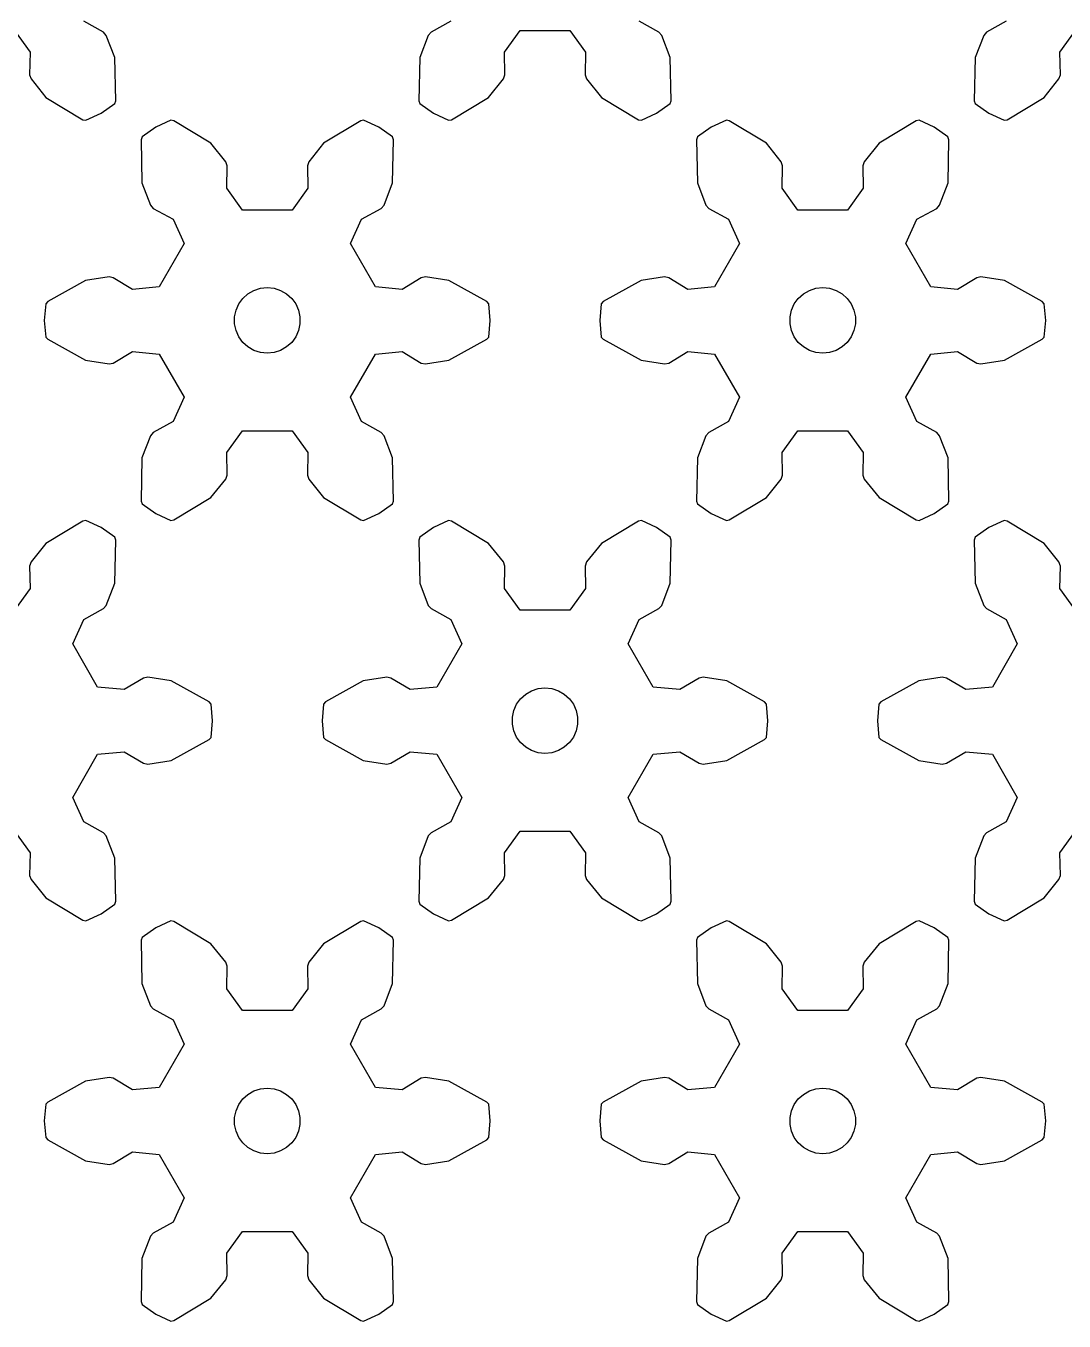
# Model space of a CAD drawing. Extents: x 0 to 198, y 0 to 238.
# Drawn here: x 49.9 to 97.3, y 0 to 59.2 of the extents above; entities that cross this region are included whole.
import ezdxf

# ---------------------------------------------------------------- set-up
doc = ezdxf.new("R2010")
doc.units = 0

msp = doc.modelspace()

# ---------------------------------------------------------------- linework, layer by layer
for p, q in [((53.449, 58.891), (52.549, 59.387)), ((69.31, 59.387), (68.411, 58.891)), ((78.82, 58.891), (77.921, 59.387)), ((94.682, 59.387), (93.782, 58.891)), ((49.382, 58.967), (50.095, 57.97)), ((53.577, 58.744), (53.449, 58.891)), ((53.968, 57.731), (53.577, 58.744)), ((68.282, 58.744), (67.891, 57.731)), ((68.411, 58.891), (68.282, 58.744)), ((71.765, 57.97), (72.477, 58.967)), ((72.477, 58.967), (74.754, 58.967)), ((74.754, 58.967), (75.466, 57.97)), ((78.949, 58.744), (78.82, 58.891)), ((79.34, 57.731), (78.949, 58.744)), ((93.654, 58.744), (93.263, 57.731)), ((93.782, 58.891), (93.654, 58.744)), ((97.136, 57.97), (97.849, 58.967)), ((50.095, 57.97), (50.075, 56.943)), ((54.007, 55.756), (53.968, 57.731)), ((67.891, 57.731), (67.852, 55.756)), ((71.785, 56.943), (71.765, 57.97)), ((75.466, 57.97), (75.446, 56.943)), ((79.379, 55.756), (79.34, 57.731)), ((93.263, 57.731), (93.224, 55.756)), ((97.156, 56.943), (97.136, 57.97)), ((50.075, 56.943), (50.138, 56.758)), ((71.721, 56.758), (71.785, 56.943)), ((75.446, 56.943), (75.51, 56.758)), ((97.093, 56.758), (97.156, 56.943)), ((50.138, 56.758), (50.819, 55.913)), ((71.04, 55.913), (71.721, 56.758)), ((75.51, 56.758), (76.191, 55.913)), ((96.412, 55.913), (97.093, 56.758)), ((50.819, 55.913), (52.51, 54.892)), ((53.337, 55.189), (53.963, 55.628)), ((53.963, 55.628), (54.007, 55.756)), ((67.852, 55.756), (67.896, 55.628)), ((67.896, 55.628), (68.523, 55.189)), ((69.349, 54.892), (71.04, 55.913)), ((76.191, 55.913), (77.882, 54.892)), ((78.708, 55.189), (79.335, 55.628)), ((79.335, 55.628), (79.379, 55.756)), ((93.224, 55.756), (93.268, 55.628)), ((93.268, 55.628), (93.894, 55.189)), ((94.721, 54.892), (96.412, 55.913)), ((52.644, 54.866), (53.337, 55.189)), ((68.523, 55.189), (69.215, 54.866)), ((78.016, 54.866), (78.708, 55.189)), ((93.894, 55.189), (94.587, 54.866)), ((52.51, 54.892), (52.644, 54.866)), ((55.837, 54.543), (55.21, 54.104)), ((56.529, 54.866), (55.837, 54.543)), ((56.663, 54.84), (56.529, 54.866)), ((58.354, 53.819), (56.663, 54.84)), ((65.196, 54.84), (63.505, 53.819)), ((65.33, 54.866), (65.196, 54.84)), ((66.023, 54.543), (65.33, 54.866)), ((66.649, 54.104), (66.023, 54.543)), ((69.215, 54.866), (69.349, 54.892)), ((77.882, 54.892), (78.016, 54.866)), ((81.208, 54.543), (80.582, 54.104)), ((81.901, 54.866), (81.208, 54.543)), ((82.035, 54.84), (81.901, 54.866)), ((83.726, 53.819), (82.035, 54.84)), ((90.568, 54.84), (88.877, 53.819)), ((90.702, 54.866), (90.568, 54.84)), ((91.394, 54.543), (90.702, 54.866)), ((92.021, 54.104), (91.394, 54.543)), ((94.587, 54.866), (94.721, 54.892)), ((55.21, 54.104), (55.166, 53.976)), ((55.166, 53.976), (55.205, 52.001)), ((66.693, 53.976), (66.649, 54.104)), ((66.654, 52.001), (66.693, 53.976)), ((80.582, 54.104), (80.538, 53.976)), ((80.538, 53.976), (80.577, 52.001)), ((92.065, 53.976), (92.021, 54.104)), ((92.026, 52.001), (92.065, 53.976)), ((59.035, 52.974), (58.354, 53.819)), ((63.505, 53.819), (62.824, 52.974)), ((84.407, 52.974), (83.726, 53.819)), ((88.877, 53.819), (88.196, 52.974)), ((59.099, 52.789), (59.035, 52.974)), ((59.079, 51.762), (59.099, 52.789)), ((62.824, 52.974), (62.76, 52.789)), ((62.76, 52.789), (62.781, 51.762)), ((84.471, 52.789), (84.407, 52.974)), ((84.45, 51.762), (84.471, 52.789)), ((88.196, 52.974), (88.132, 52.789)), ((88.132, 52.789), (88.152, 51.762)), ((55.205, 52.001), (55.596, 50.988)), ((59.791, 50.765), (59.079, 51.762)), ((62.781, 51.762), (62.068, 50.765)), ((66.263, 50.988), (66.654, 52.001)), ((80.577, 52.001), (80.968, 50.988)), ((85.163, 50.765), (84.45, 51.762)), ((88.152, 51.762), (87.44, 50.765)), ((91.635, 50.988), (92.026, 52.001)), ((55.596, 50.988), (55.725, 50.841)), ((66.135, 50.841), (66.263, 50.988)), ((80.968, 50.988), (81.096, 50.841)), ((91.506, 50.841), (91.635, 50.988)), ((55.725, 50.841), (56.624, 50.345)), ((56.624, 50.345), (57.132, 49.229)), ((62.068, 50.765), (59.791, 50.765)), ((64.728, 49.229), (65.235, 50.345)), ((65.235, 50.345), (66.135, 50.841)), ((81.096, 50.841), (81.996, 50.345)), ((81.996, 50.345), (82.503, 49.229)), ((87.44, 50.765), (85.163, 50.765)), ((90.099, 49.229), (90.607, 50.345)), ((90.607, 50.345), (91.506, 50.841)), ((57.132, 49.229), (55.993, 47.257)), ((65.866, 47.257), (64.728, 49.229)), ((82.503, 49.229), (81.365, 47.257)), ((91.238, 47.257), (90.099, 49.229)), ((52.629, 47.54), (50.9, 46.586)), ((53.702, 47.707), (52.629, 47.54)), ((53.894, 47.67), (53.702, 47.707)), ((54.773, 47.139), (53.894, 47.67)), ((67.965, 47.67), (67.086, 47.139)), ((68.157, 47.707), (67.965, 47.67)), ((69.23, 47.54), (68.157, 47.707)), ((70.959, 46.586), (69.23, 47.54)), ((78.001, 47.54), (76.272, 46.586)), ((79.074, 47.707), (78.001, 47.54)), ((79.266, 47.67), (79.074, 47.707)), ((80.145, 47.139), (79.266, 47.67)), ((93.337, 47.67), (92.458, 47.139)), ((93.529, 47.707), (93.337, 47.67)), ((94.602, 47.54), (93.529, 47.707)), ((96.331, 46.586), (94.602, 47.54)), ((55.993, 47.257), (54.773, 47.139)), ((59.815, 46.725), (60.048, 46.935)), ((60.048, 46.935), (60.319, 47.092)), ((60.319, 47.092), (60.618, 47.189)), ((60.618, 47.189), (60.93, 47.222)), ((60.93, 47.222), (61.241, 47.189)), ((61.241, 47.189), (61.54, 47.092)), ((61.54, 47.092), (61.811, 46.935)), ((61.811, 46.935), (62.044, 46.725)), ((67.086, 47.139), (65.866, 47.257)), ((81.365, 47.257), (80.145, 47.139)), ((85.187, 46.725), (85.42, 46.935)), ((85.42, 46.935), (85.691, 47.092)), ((85.691, 47.092), (85.99, 47.189)), ((85.99, 47.189), (86.301, 47.222)), ((86.301, 47.222), (86.613, 47.189)), ((86.613, 47.189), (86.912, 47.092)), ((86.912, 47.092), (87.183, 46.935)), ((87.183, 46.935), (87.416, 46.725)), ((92.458, 47.139), (91.238, 47.257)), ((50.81, 46.483), (50.744, 45.722)), ((50.9, 46.586), (50.81, 46.483)), ((59.438, 45.878), (59.503, 46.185)), ((59.503, 46.185), (59.631, 46.472)), ((59.631, 46.472), (59.815, 46.725)), ((62.044, 46.725), (62.229, 46.472)), ((62.229, 46.472), (62.356, 46.185)), ((62.356, 46.185), (62.421, 45.878)), ((71.049, 46.483), (70.959, 46.586)), ((71.115, 45.722), (71.049, 46.483)), ((76.182, 46.483), (76.115, 45.722)), ((76.272, 46.586), (76.182, 46.483)), ((84.81, 45.878), (84.875, 46.185)), ((84.875, 46.185), (85.002, 46.472)), ((85.002, 46.472), (85.187, 46.725)), ((87.416, 46.725), (87.6, 46.472)), ((87.6, 46.472), (87.728, 46.185)), ((87.728, 46.185), (87.793, 45.878)), ((96.421, 46.483), (96.331, 46.586)), ((96.487, 45.722), (96.421, 46.483)), ((50.744, 45.722), (50.81, 44.96)), ((59.438, 45.565), (59.438, 45.878)), ((62.421, 45.878), (62.421, 45.565)), ((71.049, 44.96), (71.115, 45.722)), ((76.115, 45.722), (76.182, 44.96)), ((84.81, 45.565), (84.81, 45.878)), ((87.793, 45.878), (87.793, 45.565)), ((96.421, 44.96), (96.487, 45.722)), ((59.503, 45.258), (59.438, 45.565)), ((59.631, 44.972), (59.503, 45.258)), ((62.356, 45.258), (62.229, 44.972)), ((62.421, 45.565), (62.356, 45.258)), ((84.875, 45.258), (84.81, 45.565)), ((85.002, 44.972), (84.875, 45.258)), ((87.728, 45.258), (87.6, 44.972)), ((87.793, 45.565), (87.728, 45.258)), ((50.81, 44.96), (50.9, 44.858)), ((50.9, 44.858), (52.629, 43.903)), ((59.815, 44.718), (59.631, 44.972)), ((60.048, 44.508), (59.815, 44.718)), ((60.319, 44.351), (60.048, 44.508)), ((61.811, 44.508), (61.54, 44.351)), ((62.044, 44.718), (61.811, 44.508)), ((62.229, 44.972), (62.044, 44.718)), ((69.23, 43.903), (70.959, 44.858)), ((70.959, 44.858), (71.049, 44.96)), ((76.182, 44.96), (76.272, 44.858)), ((76.272, 44.858), (78.001, 43.903)), ((85.187, 44.718), (85.002, 44.972)), ((85.42, 44.508), (85.187, 44.718)), ((85.691, 44.351), (85.42, 44.508)), ((87.183, 44.508), (86.912, 44.351)), ((87.416, 44.718), (87.183, 44.508)), ((87.6, 44.972), (87.416, 44.718)), ((94.602, 43.903), (96.331, 44.858)), ((96.331, 44.858), (96.421, 44.96)), ((52.629, 43.903), (53.702, 43.736)), ((53.894, 43.774), (54.773, 44.304)), ((54.773, 44.304), (55.993, 44.186)), ((55.993, 44.186), (57.132, 42.214)), ((60.618, 44.254), (60.319, 44.351)), ((60.93, 44.222), (60.618, 44.254)), ((61.241, 44.254), (60.93, 44.222)), ((61.54, 44.351), (61.241, 44.254)), ((64.728, 42.214), (65.866, 44.186)), ((65.866, 44.186), (67.086, 44.304)), ((67.086, 44.304), (67.965, 43.774)), ((68.157, 43.736), (69.23, 43.903)), ((78.001, 43.903), (79.074, 43.736)), ((79.266, 43.774), (80.145, 44.304)), ((80.145, 44.304), (81.365, 44.186)), ((81.365, 44.186), (82.503, 42.214)), ((85.99, 44.254), (85.691, 44.351)), ((86.301, 44.222), (85.99, 44.254)), ((86.613, 44.254), (86.301, 44.222)), ((86.912, 44.351), (86.613, 44.254)), ((90.099, 42.214), (91.238, 44.186)), ((91.238, 44.186), (92.458, 44.304)), ((92.458, 44.304), (93.337, 43.774)), ((93.529, 43.736), (94.602, 43.903)), ((53.702, 43.736), (53.894, 43.774)), ((67.965, 43.774), (68.157, 43.736)), ((79.074, 43.736), (79.266, 43.774)), ((93.337, 43.774), (93.529, 43.736)), ((57.132, 42.214), (56.624, 41.099)), ((65.235, 41.099), (64.728, 42.214)), ((82.503, 42.214), (81.996, 41.099)), ((90.607, 41.099), (90.099, 42.214)), ((56.624, 41.099), (55.725, 40.602)), ((66.135, 40.602), (65.235, 41.099)), ((81.996, 41.099), (81.096, 40.602)), ((91.506, 40.602), (90.607, 41.099)), ((55.596, 40.455), (55.205, 39.443)), ((55.725, 40.602), (55.596, 40.455)), ((59.079, 39.681), (59.791, 40.679)), ((59.791, 40.679), (62.068, 40.679)), ((62.068, 40.679), (62.781, 39.681)), ((66.263, 40.455), (66.135, 40.602)), ((66.654, 39.443), (66.263, 40.455)), ((80.968, 40.455), (80.577, 39.443)), ((81.096, 40.602), (80.968, 40.455)), ((84.45, 39.681), (85.163, 40.679)), ((85.163, 40.679), (87.44, 40.679)), ((87.44, 40.679), (88.152, 39.681)), ((91.635, 40.455), (91.506, 40.602)), ((92.026, 39.443), (91.635, 40.455)), ((59.099, 38.654), (59.079, 39.681)), ((62.781, 39.681), (62.76, 38.654)), ((84.471, 38.654), (84.45, 39.681)), ((88.152, 39.681), (88.132, 38.654)), ((55.205, 39.443), (55.166, 37.468)), ((66.693, 37.468), (66.654, 39.443)), ((80.577, 39.443), (80.538, 37.468)), ((92.065, 37.468), (92.026, 39.443)), ((58.354, 37.624), (59.035, 38.469)), ((59.035, 38.469), (59.099, 38.654)), ((62.76, 38.654), (62.824, 38.469)), ((62.824, 38.469), (63.505, 37.624)), ((83.726, 37.624), (84.407, 38.469)), ((84.407, 38.469), (84.471, 38.654)), ((88.132, 38.654), (88.196, 38.469)), ((88.196, 38.469), (88.877, 37.624)), ((55.166, 37.468), (55.21, 37.339)), ((55.21, 37.339), (55.837, 36.9)), ((56.663, 36.604), (58.354, 37.624)), ((63.505, 37.624), (65.196, 36.604)), ((66.023, 36.9), (66.649, 37.339)), ((66.649, 37.339), (66.693, 37.468)), ((80.538, 37.468), (80.582, 37.339)), ((80.582, 37.339), (81.208, 36.9)), ((82.035, 36.604), (83.726, 37.624)), ((88.877, 37.624), (90.568, 36.604)), ((91.394, 36.9), (92.021, 37.339)), ((92.021, 37.339), (92.065, 37.468)), ((55.837, 36.9), (56.529, 36.577)), ((65.33, 36.577), (66.023, 36.9)), ((81.208, 36.9), (81.901, 36.577)), ((90.702, 36.577), (91.394, 36.9)), ((52.51, 36.551), (50.819, 35.53)), ((52.644, 36.577), (52.51, 36.551)), ((53.337, 36.254), (52.644, 36.577)), ((53.963, 35.816), (53.337, 36.254)), ((56.529, 36.577), (56.663, 36.604)), ((65.196, 36.604), (65.33, 36.577)), ((68.523, 36.254), (67.896, 35.816)), ((69.215, 36.577), (68.523, 36.254)), ((69.349, 36.551), (69.215, 36.577)), ((71.04, 35.53), (69.349, 36.551)), ((77.882, 36.551), (76.191, 35.53)), ((78.016, 36.577), (77.882, 36.551)), ((78.708, 36.254), (78.016, 36.577)), ((79.335, 35.816), (78.708, 36.254)), ((81.901, 36.577), (82.035, 36.604)), ((90.568, 36.604), (90.702, 36.577)), ((93.894, 36.254), (93.268, 35.816)), ((94.587, 36.577), (93.894, 36.254)), ((94.721, 36.551), (94.587, 36.577)), ((96.412, 35.53), (94.721, 36.551)), ((50.819, 35.53), (50.138, 34.685)), ((54.007, 35.687), (53.963, 35.816)), ((53.968, 33.712), (54.007, 35.687)), ((67.896, 35.816), (67.852, 35.687)), ((67.852, 35.687), (67.891, 33.712)), ((71.721, 34.685), (71.04, 35.53)), ((76.191, 35.53), (75.51, 34.685)), ((79.379, 35.687), (79.335, 35.816)), ((79.34, 33.712), (79.379, 35.687)), ((93.268, 35.816), (93.224, 35.687)), ((93.224, 35.687), (93.263, 33.712)), ((97.093, 34.685), (96.412, 35.53)), ((50.138, 34.685), (50.075, 34.5)), ((50.075, 34.5), (50.095, 33.473)), ((71.785, 34.5), (71.721, 34.685)), ((71.765, 33.473), (71.785, 34.5)), ((75.51, 34.685), (75.446, 34.5)), ((75.446, 34.5), (75.466, 33.473)), ((97.156, 34.5), (97.093, 34.685)), ((97.136, 33.473), (97.156, 34.5)), ((50.095, 33.473), (49.382, 32.476)), ((53.577, 32.7), (53.968, 33.712)), ((67.891, 33.712), (68.282, 32.7)), ((72.477, 32.476), (71.765, 33.473)), ((75.466, 33.473), (74.754, 32.476)), ((78.949, 32.7), (79.34, 33.712)), ((93.263, 33.712), (93.654, 32.7)), ((97.849, 32.476), (97.136, 33.473)), ((52.549, 32.056), (53.449, 32.552)), ((53.449, 32.552), (53.577, 32.7)), ((68.282, 32.7), (68.411, 32.552)), ((68.411, 32.552), (69.31, 32.056)), ((77.921, 32.056), (78.82, 32.552)), ((78.82, 32.552), (78.949, 32.7)), ((93.654, 32.7), (93.782, 32.552)), ((93.782, 32.552), (94.682, 32.056)), ((52.042, 30.94), (52.549, 32.056)), ((69.31, 32.056), (69.817, 30.94)), ((74.754, 32.476), (72.477, 32.476)), ((77.414, 30.94), (77.921, 32.056)), ((94.682, 32.056), (95.189, 30.94)), ((53.18, 28.968), (52.042, 30.94)), ((69.817, 30.94), (68.679, 28.968)), ((78.552, 28.968), (77.414, 30.94)), ((95.189, 30.94), (94.051, 28.968)), ((55.28, 29.381), (54.4, 28.85)), ((55.471, 29.419), (55.28, 29.381)), ((56.544, 29.251), (55.471, 29.419)), ((58.273, 28.297), (56.544, 29.251)), ((65.315, 29.251), (63.586, 28.297)), ((66.388, 29.419), (65.315, 29.251)), ((66.58, 29.381), (66.388, 29.419)), ((67.459, 28.85), (66.58, 29.381)), ((80.651, 29.381), (79.772, 28.85)), ((80.843, 29.419), (80.651, 29.381)), ((81.916, 29.251), (80.843, 29.419)), ((83.645, 28.297), (81.916, 29.251)), ((90.687, 29.251), (88.958, 28.297)), ((91.76, 29.419), (90.687, 29.251)), ((91.951, 29.381), (91.76, 29.419)), ((92.831, 28.85), (91.951, 29.381)), ((54.4, 28.85), (53.18, 28.968)), ((68.679, 28.968), (67.459, 28.85)), ((72.316, 28.183), (72.501, 28.437)), ((72.501, 28.437), (72.734, 28.647)), ((72.734, 28.647), (73.005, 28.803)), ((73.005, 28.803), (73.304, 28.9)), ((73.304, 28.9), (73.615, 28.933)), ((73.615, 28.933), (73.927, 28.9)), ((73.927, 28.9), (74.226, 28.803)), ((74.226, 28.803), (74.497, 28.647)), ((74.497, 28.647), (74.73, 28.437)), ((74.73, 28.437), (74.915, 28.183)), ((79.772, 28.85), (78.552, 28.968)), ((94.051, 28.968), (92.831, 28.85)), ((58.363, 28.195), (58.273, 28.297)), ((58.43, 27.433), (58.363, 28.195)), ((63.496, 28.195), (63.43, 27.433)), ((63.586, 28.297), (63.496, 28.195)), ((72.124, 27.59), (72.189, 27.897)), ((72.189, 27.897), (72.316, 28.183)), ((74.915, 28.183), (75.042, 27.897)), ((75.042, 27.897), (75.107, 27.59)), ((83.735, 28.195), (83.645, 28.297)), ((83.801, 27.433), (83.735, 28.195)), ((88.868, 28.195), (88.801, 27.433)), ((88.958, 28.297), (88.868, 28.195)), ((58.363, 26.671), (58.43, 27.433)), ((63.43, 27.433), (63.496, 26.671)), ((72.124, 27.276), (72.124, 27.59)), ((72.189, 26.969), (72.124, 27.276)), ((75.107, 27.276), (75.042, 26.969)), ((75.107, 27.59), (75.107, 27.276)), ((83.735, 26.671), (83.801, 27.433)), ((88.801, 27.433), (88.868, 26.671)), ((58.273, 26.569), (58.363, 26.671)), ((63.496, 26.671), (63.586, 26.569)), ((72.316, 26.683), (72.189, 26.969)), ((72.501, 26.429), (72.316, 26.683)), ((74.915, 26.683), (74.73, 26.429)), ((75.042, 26.969), (74.915, 26.683)), ((83.645, 26.569), (83.735, 26.671)), ((88.868, 26.671), (88.958, 26.569)), ((56.544, 25.615), (58.273, 26.569)), ((63.586, 26.569), (65.315, 25.615)), ((72.734, 26.219), (72.501, 26.429)), ((73.005, 26.063), (72.734, 26.219)), ((73.304, 25.966), (73.005, 26.063)), ((74.226, 26.063), (73.927, 25.966)), ((74.497, 26.219), (74.226, 26.063)), ((74.73, 26.429), (74.497, 26.219)), ((81.916, 25.615), (83.645, 26.569)), ((88.958, 26.569), (90.687, 25.615)), ((52.042, 23.925), (53.18, 25.898)), ((53.18, 25.898), (54.4, 26.016)), ((54.4, 26.016), (55.28, 25.485)), ((55.28, 25.485), (55.471, 25.447)), ((55.471, 25.447), (56.544, 25.615)), ((65.315, 25.615), (66.388, 25.447)), ((66.388, 25.447), (66.58, 25.485)), ((66.58, 25.485), (67.459, 26.016)), ((67.459, 26.016), (68.679, 25.898)), ((68.679, 25.898), (69.817, 23.925)), ((73.615, 25.933), (73.304, 25.966)), ((73.927, 25.966), (73.615, 25.933)), ((77.414, 23.925), (78.552, 25.898)), ((78.552, 25.898), (79.772, 26.016)), ((79.772, 26.016), (80.651, 25.485)), ((80.651, 25.485), (80.843, 25.447)), ((80.843, 25.447), (81.916, 25.615)), ((90.687, 25.615), (91.76, 25.447)), ((91.76, 25.447), (91.951, 25.485)), ((91.951, 25.485), (92.831, 26.016)), ((92.831, 26.016), (94.051, 25.898)), ((94.051, 25.898), (95.189, 23.925)), ((52.549, 22.81), (52.042, 23.925)), ((69.817, 23.925), (69.31, 22.81)), ((77.921, 22.81), (77.414, 23.925)), ((95.189, 23.925), (94.682, 22.81)), ((53.449, 22.314), (52.549, 22.81)), ((69.31, 22.81), (68.411, 22.314)), ((78.82, 22.314), (77.921, 22.81)), ((94.682, 22.81), (93.782, 22.314)), ((49.382, 22.39), (50.095, 21.393)), ((53.577, 22.166), (53.449, 22.314)), ((53.968, 21.154), (53.577, 22.166)), ((68.282, 22.166), (67.891, 21.154)), ((68.411, 22.314), (68.282, 22.166)), ((71.765, 21.393), (72.477, 22.39)), ((72.477, 22.39), (74.754, 22.39)), ((74.754, 22.39), (75.466, 21.393)), ((78.949, 22.166), (78.82, 22.314)), ((79.34, 21.154), (78.949, 22.166)), ((93.654, 22.166), (93.263, 21.154)), ((93.782, 22.314), (93.654, 22.166)), ((97.136, 21.393), (97.849, 22.39)), ((50.095, 21.393), (50.075, 20.366)), ((71.785, 20.366), (71.765, 21.393)), ((75.466, 21.393), (75.446, 20.366)), ((97.156, 20.366), (97.136, 21.393)), ((54.007, 19.179), (53.968, 21.154)), ((67.891, 21.154), (67.852, 19.179)), ((79.379, 19.179), (79.34, 21.154)), ((93.263, 21.154), (93.224, 19.179)), ((50.075, 20.366), (50.138, 20.181)), ((50.138, 20.181), (50.819, 19.336)), ((71.04, 19.336), (71.721, 20.181)), ((71.721, 20.181), (71.785, 20.366)), ((75.446, 20.366), (75.51, 20.181)), ((75.51, 20.181), (76.191, 19.336)), ((96.412, 19.336), (97.093, 20.181)), ((97.093, 20.181), (97.156, 20.366)), ((50.819, 19.336), (52.51, 18.315)), ((53.337, 18.612), (53.963, 19.05)), ((53.963, 19.05), (54.007, 19.179)), ((67.852, 19.179), (67.896, 19.05)), ((67.896, 19.05), (68.523, 18.612)), ((69.349, 18.315), (71.04, 19.336)), ((76.191, 19.336), (77.882, 18.315)), ((78.708, 18.612), (79.335, 19.05)), ((79.335, 19.05), (79.379, 19.179)), ((93.224, 19.179), (93.268, 19.05)), ((93.268, 19.05), (93.894, 18.612)), ((94.721, 18.315), (96.412, 19.336)), ((52.644, 18.289), (53.337, 18.612)), ((68.523, 18.612), (69.215, 18.289)), ((78.016, 18.289), (78.708, 18.612)), ((93.894, 18.612), (94.587, 18.289)), ((52.51, 18.315), (52.644, 18.289)), ((55.837, 17.966), (55.21, 17.527)), ((56.529, 18.289), (55.837, 17.966)), ((56.663, 18.262), (56.529, 18.289)), ((58.354, 17.242), (56.663, 18.262)), ((65.196, 18.262), (63.505, 17.242)), ((65.33, 18.289), (65.196, 18.262)), ((66.023, 17.966), (65.33, 18.289)), ((66.649, 17.527), (66.023, 17.966)), ((69.215, 18.289), (69.349, 18.315)), ((77.882, 18.315), (78.016, 18.289)), ((81.208, 17.966), (80.582, 17.527)), ((81.901, 18.289), (81.208, 17.966)), ((82.035, 18.262), (81.901, 18.289)), ((83.726, 17.242), (82.035, 18.262)), ((90.568, 18.262), (88.877, 17.242)), ((90.702, 18.289), (90.568, 18.262)), ((91.394, 17.966), (90.702, 18.289)), ((92.021, 17.527), (91.394, 17.966)), ((94.587, 18.289), (94.721, 18.315)), ((55.21, 17.527), (55.166, 17.398)), ((55.166, 17.398), (55.205, 15.423)), ((59.035, 16.397), (58.354, 17.242)), ((63.505, 17.242), (62.824, 16.397)), ((66.693, 17.398), (66.649, 17.527)), ((66.654, 15.423), (66.693, 17.398)), ((80.582, 17.527), (80.538, 17.398)), ((80.538, 17.398), (80.577, 15.423)), ((84.407, 16.397), (83.726, 17.242)), ((88.877, 17.242), (88.196, 16.397)), ((92.065, 17.398), (92.021, 17.527)), ((92.026, 15.423), (92.065, 17.398)), ((59.099, 16.212), (59.035, 16.397)), ((59.079, 15.185), (59.099, 16.212)), ((62.824, 16.397), (62.76, 16.212)), ((62.76, 16.212), (62.781, 15.185)), ((84.471, 16.212), (84.407, 16.397)), ((84.45, 15.185), (84.471, 16.212)), ((88.196, 16.397), (88.132, 16.212)), ((88.132, 16.212), (88.152, 15.185)), ((55.205, 15.423), (55.596, 14.411)), ((66.263, 14.411), (66.654, 15.423)), ((80.577, 15.423), (80.968, 14.411)), ((91.635, 14.411), (92.026, 15.423)), ((59.791, 14.187), (59.079, 15.185)), ((62.781, 15.185), (62.068, 14.187)), ((85.163, 14.187), (84.45, 15.185)), ((88.152, 15.185), (87.44, 14.187)), ((55.596, 14.411), (55.725, 14.264)), ((55.725, 14.264), (56.624, 13.767)), ((65.235, 13.767), (66.135, 14.264)), ((66.135, 14.264), (66.263, 14.411)), ((80.968, 14.411), (81.096, 14.264)), ((81.096, 14.264), (81.996, 13.767)), ((90.607, 13.767), (91.506, 14.264)), ((91.506, 14.264), (91.635, 14.411)), ((56.624, 13.767), (57.132, 12.652)), ((62.068, 14.187), (59.791, 14.187)), ((64.728, 12.652), (65.235, 13.767)), ((81.996, 13.767), (82.503, 12.652)), ((87.44, 14.187), (85.163, 14.187)), ((90.099, 12.652), (90.607, 13.767)), ((57.132, 12.652), (55.993, 10.68)), ((65.866, 10.68), (64.728, 12.652)), ((82.503, 12.652), (81.365, 10.68)), ((91.238, 10.68), (90.099, 12.652)), ((52.629, 10.962), (50.9, 10.008)), ((53.702, 11.13), (52.629, 10.962)), ((53.894, 11.092), (53.702, 11.13)), ((54.773, 10.562), (53.894, 11.092)), ((55.993, 10.68), (54.773, 10.562)), ((67.086, 10.562), (65.866, 10.68)), ((67.965, 11.092), (67.086, 10.562)), ((68.157, 11.13), (67.965, 11.092)), ((69.23, 10.962), (68.157, 11.13)), ((70.959, 10.008), (69.23, 10.962)), ((78.001, 10.962), (76.272, 10.008)), ((79.074, 11.13), (78.001, 10.962)), ((79.266, 11.092), (79.074, 11.13)), ((80.145, 10.562), (79.266, 11.092)), ((81.365, 10.68), (80.145, 10.562)), ((92.458, 10.562), (91.238, 10.68)), ((93.337, 11.092), (92.458, 10.562)), ((93.529, 11.13), (93.337, 11.092)), ((94.602, 10.962), (93.529, 11.13)), ((96.331, 10.008), (94.602, 10.962)), ((59.631, 9.894), (59.815, 10.148)), ((59.815, 10.148), (60.048, 10.358)), ((60.048, 10.358), (60.319, 10.515)), ((60.319, 10.515), (60.618, 10.612)), ((60.618, 10.612), (60.93, 10.644)), ((60.93, 10.644), (61.241, 10.612)), ((61.241, 10.612), (61.54, 10.515)), ((61.54, 10.515), (61.811, 10.358)), ((61.811, 10.358), (62.044, 10.148)), ((62.044, 10.148), (62.229, 9.894)), ((85.002, 9.894), (85.187, 10.148)), ((85.187, 10.148), (85.42, 10.358)), ((85.42, 10.358), (85.691, 10.515)), ((85.691, 10.515), (85.99, 10.612)), ((85.99, 10.612), (86.301, 10.644)), ((86.301, 10.644), (86.613, 10.612)), ((86.613, 10.612), (86.912, 10.515)), ((86.912, 10.515), (87.183, 10.358)), ((87.183, 10.358), (87.416, 10.148)), ((87.416, 10.148), (87.6, 9.894)), ((50.81, 9.906), (50.744, 9.144)), ((50.9, 10.008), (50.81, 9.906)), ((59.438, 9.301), (59.503, 9.608)), ((59.503, 9.608), (59.631, 9.894)), ((62.229, 9.894), (62.356, 9.608)), ((62.356, 9.608), (62.421, 9.301)), ((71.049, 9.906), (70.959, 10.008)), ((71.115, 9.144), (71.049, 9.906)), ((76.182, 9.906), (76.115, 9.144)), ((76.272, 10.008), (76.182, 9.906)), ((84.81, 9.301), (84.875, 9.608)), ((84.875, 9.608), (85.002, 9.894)), ((87.6, 9.894), (87.728, 9.608)), ((87.728, 9.608), (87.793, 9.301)), ((96.421, 9.906), (96.331, 10.008)), ((96.487, 9.144), (96.421, 9.906)), ((50.744, 9.144), (50.81, 8.383)), ((59.438, 8.988), (59.438, 9.301)), ((59.503, 8.681), (59.438, 8.988)), ((62.421, 8.988), (62.356, 8.681)), ((62.421, 9.301), (62.421, 8.988)), ((71.049, 8.383), (71.115, 9.144)), ((76.115, 9.144), (76.182, 8.383)), ((84.81, 8.988), (84.81, 9.301)), ((84.875, 8.681), (84.81, 8.988)), ((87.793, 8.988), (87.728, 8.681)), ((87.793, 9.301), (87.793, 8.988)), ((96.421, 8.383), (96.487, 9.144)), ((50.81, 8.383), (50.9, 8.28)), ((59.631, 8.394), (59.503, 8.681)), ((59.815, 8.141), (59.631, 8.394)), ((62.229, 8.394), (62.044, 8.141)), ((62.356, 8.681), (62.229, 8.394)), ((70.959, 8.28), (71.049, 8.383)), ((76.182, 8.383), (76.272, 8.28)), ((85.002, 8.394), (84.875, 8.681)), ((85.187, 8.141), (85.002, 8.394)), ((87.6, 8.394), (87.416, 8.141)), ((87.728, 8.681), (87.6, 8.394)), ((96.331, 8.28), (96.421, 8.383)), ((50.9, 8.28), (52.629, 7.326)), ((53.894, 7.196), (54.773, 7.727)), ((54.773, 7.727), (55.993, 7.609)), ((60.048, 7.931), (59.815, 8.141)), ((60.319, 7.774), (60.048, 7.931)), ((60.618, 7.677), (60.319, 7.774)), ((61.54, 7.774), (61.241, 7.677)), ((61.811, 7.931), (61.54, 7.774)), ((62.044, 8.141), (61.811, 7.931)), ((65.866, 7.609), (67.086, 7.727)), ((67.086, 7.727), (67.965, 7.196)), ((69.23, 7.326), (70.959, 8.28)), ((76.272, 8.28), (78.001, 7.326)), ((79.266, 7.196), (80.145, 7.727)), ((80.145, 7.727), (81.365, 7.609)), ((85.42, 7.931), (85.187, 8.141)), ((85.691, 7.774), (85.42, 7.931)), ((85.99, 7.677), (85.691, 7.774)), ((86.912, 7.774), (86.613, 7.677)), ((87.183, 7.931), (86.912, 7.774)), ((87.416, 8.141), (87.183, 7.931)), ((91.238, 7.609), (92.458, 7.727)), ((92.458, 7.727), (93.337, 7.196)), ((94.602, 7.326), (96.331, 8.28)), ((52.629, 7.326), (53.702, 7.159)), ((53.702, 7.159), (53.894, 7.196)), ((55.993, 7.609), (57.132, 5.637)), ((60.93, 7.644), (60.618, 7.677)), ((61.241, 7.677), (60.93, 7.644)), ((64.728, 5.637), (65.866, 7.609)), ((67.965, 7.196), (68.157, 7.159)), ((68.157, 7.159), (69.23, 7.326)), ((78.001, 7.326), (79.074, 7.159)), ((79.074, 7.159), (79.266, 7.196)), ((81.365, 7.609), (82.503, 5.637)), ((86.301, 7.644), (85.99, 7.677)), ((86.613, 7.677), (86.301, 7.644)), ((90.099, 5.637), (91.238, 7.609)), ((93.337, 7.196), (93.529, 7.159)), ((93.529, 7.159), (94.602, 7.326)), ((57.132, 5.637), (56.624, 4.521)), ((65.235, 4.521), (64.728, 5.637)), ((82.503, 5.637), (81.996, 4.521)), ((90.607, 4.521), (90.099, 5.637)), ((56.624, 4.521), (55.725, 4.025)), ((66.135, 4.025), (65.235, 4.521)), ((81.996, 4.521), (81.096, 4.025)), ((91.506, 4.025), (90.607, 4.521)), ((55.596, 3.878), (55.205, 2.865)), ((55.725, 4.025), (55.596, 3.878)), ((59.079, 3.104), (59.791, 4.101)), ((59.791, 4.101), (62.068, 4.101)), ((62.068, 4.101), (62.781, 3.104)), ((66.263, 3.878), (66.135, 4.025)), ((66.654, 2.865), (66.263, 3.878)), ((80.968, 3.878), (80.577, 2.865)), ((81.096, 4.025), (80.968, 3.878)), ((84.45, 3.104), (85.163, 4.101)), ((85.163, 4.101), (87.44, 4.101)), ((87.44, 4.101), (88.152, 3.104)), ((91.635, 3.878), (91.506, 4.025)), ((92.026, 2.865), (91.635, 3.878)), ((59.099, 2.077), (59.079, 3.104)), ((62.781, 3.104), (62.76, 2.077)), ((84.471, 2.077), (84.45, 3.104)), ((88.152, 3.104), (88.132, 2.077)), ((55.205, 2.865), (55.166, 0.89)), ((66.693, 0.89), (66.654, 2.865)), ((80.577, 2.865), (80.538, 0.89)), ((92.065, 0.89), (92.026, 2.865)), ((58.354, 1.047), (59.035, 1.892)), ((59.035, 1.892), (59.099, 2.077)), ((62.76, 2.077), (62.824, 1.892)), ((62.824, 1.892), (63.505, 1.047)), ((83.726, 1.047), (84.407, 1.892)), ((84.407, 1.892), (84.471, 2.077)), ((88.132, 2.077), (88.196, 1.892)), ((88.196, 1.892), (88.877, 1.047)), ((55.166, 0.89), (55.21, 0.762)), ((55.21, 0.762), (55.837, 0.323)), ((56.663, 0.026), (58.354, 1.047)), ((63.505, 1.047), (65.196, 0.026)), ((66.023, 0.323), (66.649, 0.762)), ((66.649, 0.762), (66.693, 0.89)), ((80.538, 0.89), (80.582, 0.762)), ((80.582, 0.762), (81.208, 0.323)), ((82.035, 0.026), (83.726, 1.047)), ((88.877, 1.047), (90.568, 0.026)), ((91.394, 0.323), (92.021, 0.762)), ((92.021, 0.762), (92.065, 0.89)), ((55.837, 0.323), (56.529, 0)), ((56.529, 0), (56.663, 0.026)), ((65.196, 0.026), (65.33, 0)), ((65.33, 0), (66.023, 0.323)), ((81.208, 0.323), (81.901, 0)), ((81.901, 0), (82.035, 0.026)), ((90.568, 0.026), (90.702, 0)), ((90.702, 0), (91.394, 0.323))]:
    msp.add_line(p, q)

doc.saveas('drawing.dxf')
